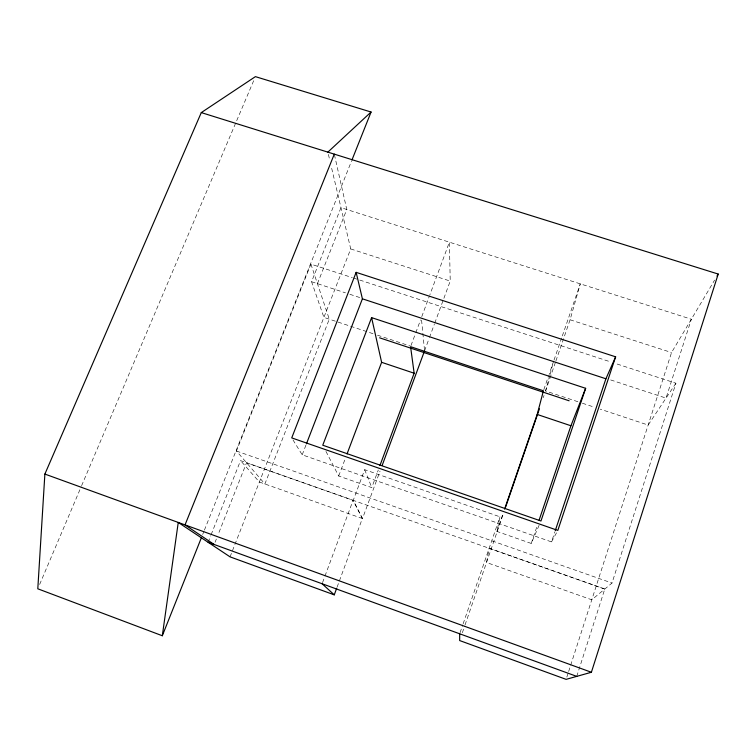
<?xml version="1.0" encoding="UTF-8"?>
<svg xmlns="http://www.w3.org/2000/svg" width="756" height="756" viewBox="0 0 756 756"><rect width="100%" height="100%" fill="white"/><g stroke="black" fill="none" stroke-linecap="round" stroke-linejoin="round"><path stroke-width="0.57" stroke-dasharray="3.78 2.83" d="M539.113 525.278L531.241 543.451L496.919 531.43L499.99 516.83L364.685 469.674L353.241 500.349L362.493 518.55L380.051 471.101M577.905 401.729L545.567 390.994L549.744 375.543M550.047 374.447L553.628 361.198L549.092 374.362M555.906 360.952L570.081 319.779L580.287 283.859L562.001 336.892M576.762 676.374L604.781 589.028L489.16 548.27L486.533 562.502L591.778 599.792L612.001 583.056L675.921 383.216L615.46 363.494M566.83 677.121L568.276 672.642M568.644 671.517L671.545 352.542L714.618 280.079M292.969 439.879L302.202 454.819L551.511 541.901L554.866 531.846M531.241 543.451L537.232 525.685M460.064 632.678L462.748 624.9M463.126 623.794L499.99 516.83M543.8 389.709L548.714 375.458M554.006 360.092L561.623 337.998M496.919 531.43L503.052 513.607M462.351 632.753L464.656 626.062M465.034 624.947L503.401 513.504M543.271 397.675L544.037 395.454M545.567 390.994L555.528 362.067M337.11 587.1L362.351 518.503L353.09 500.302L246.56 462.738L218.087 534.69M424.57 350.812L429.049 338.641M429.455 337.535L434.35 324.248M434.757 323.143L450.226 281.071L449.395 242.175L429.89 294.764M322.529 582.659L324.57 577.168M324.976 576.072L353.09 500.302M421.763 316.679L429.484 295.861M325.949 451.379L338.697 476.015L371.772 487.601L378.293 469.996M410.971 345.605L415.365 333.831M415.762 332.763L420.553 319.911M338.697 476.015L345.369 458.353M302.202 454.819L306.01 444.934M230.051 556.86L350.727 248.941L331.326 166.811M208.117 542.288L210.716 535.749M211.141 534.662L240.54 460.621L604.781 589.028M373.001 333.689L323.908 317.388L311.566 281.723L340.975 207.654L691.353 319.221L666.036 398.11L609.279 379.474M215.063 542.317L216.358 539.047M317.435 283.651L346.777 209.506L334.294 154.139M202.665 534.511L203.978 531.222M204.413 530.126L351.483 161.17M310.914 264.127L329.285 319.174L264.893 483.972L236.439 451.02L310.914 264.127L352.343 277.65M39.643 584.454L81.138 486.798M81.601 485.711L254.025 79.89M551.511 541.901L557.824 530.41M675.921 383.216L648.147 425.061L600.198 409.138M350.727 248.941L450.226 281.071M570.081 319.779L671.545 352.542M353.468 278.01L610.98 362.029M311.566 281.723L345.454 292.846M349.839 294.292L361.151 298.006M377.49 335.182L409.998 345.974M582.366 403.213L594.632 407.286M236.439 451.02L612.001 583.056M362.493 518.55L259.384 482.026L240.54 460.621M364.685 469.674L371.772 487.601M328.397 154.394L329.729 160.036M421.574 320.053L424.456 349.678"/><path stroke-width="1.13" d="M459.686 633.793L459.667 640.559L566.112 679.36L591.39 672.264L718.2 274.05L201.285 112.597L44.878 474.069L37.8 588.801L162.313 635.749L201.361 537.799M162.313 635.749L178.246 522.434L230.051 556.86L334.256 594.849L336.704 588.206M504.592 509.147L537.195 414.449L543.422 390.805L410.574 346.683L414.146 373.218L379.918 465.601M555.235 530.731L605.906 378.784L615.639 356.823L356.142 272.358L291.731 437.894L557.824 530.41L615.639 356.823M539.104 520.137L570.931 425.76L585.645 388.31L371.593 317.624L322.755 445.218L540.965 520.997L585.645 388.31M505.698 506.822L539.434 408.816M382.101 465.583L424.57 350.812M347.032 453.931L381.619 362.313L371.593 317.624M306.435 443.838L362.398 298.818L356.142 272.358M351.918 160.083L371.073 112.03L255.415 76.639L201.285 112.597M334.294 154.139L185.031 524.9L214.203 544.5M717.009 276.063L718.2 274.05M327.858 152.136L371.073 112.03M362.398 298.818L605.906 378.784M379.635 337.819L569.136 400.793M381.619 362.313L414.146 373.218M537.195 414.449L570.931 425.76M44.878 474.069L591.39 672.264M208.117 542.288L576.762 676.374M322.122 583.755L334.256 594.849"/></g></svg>
